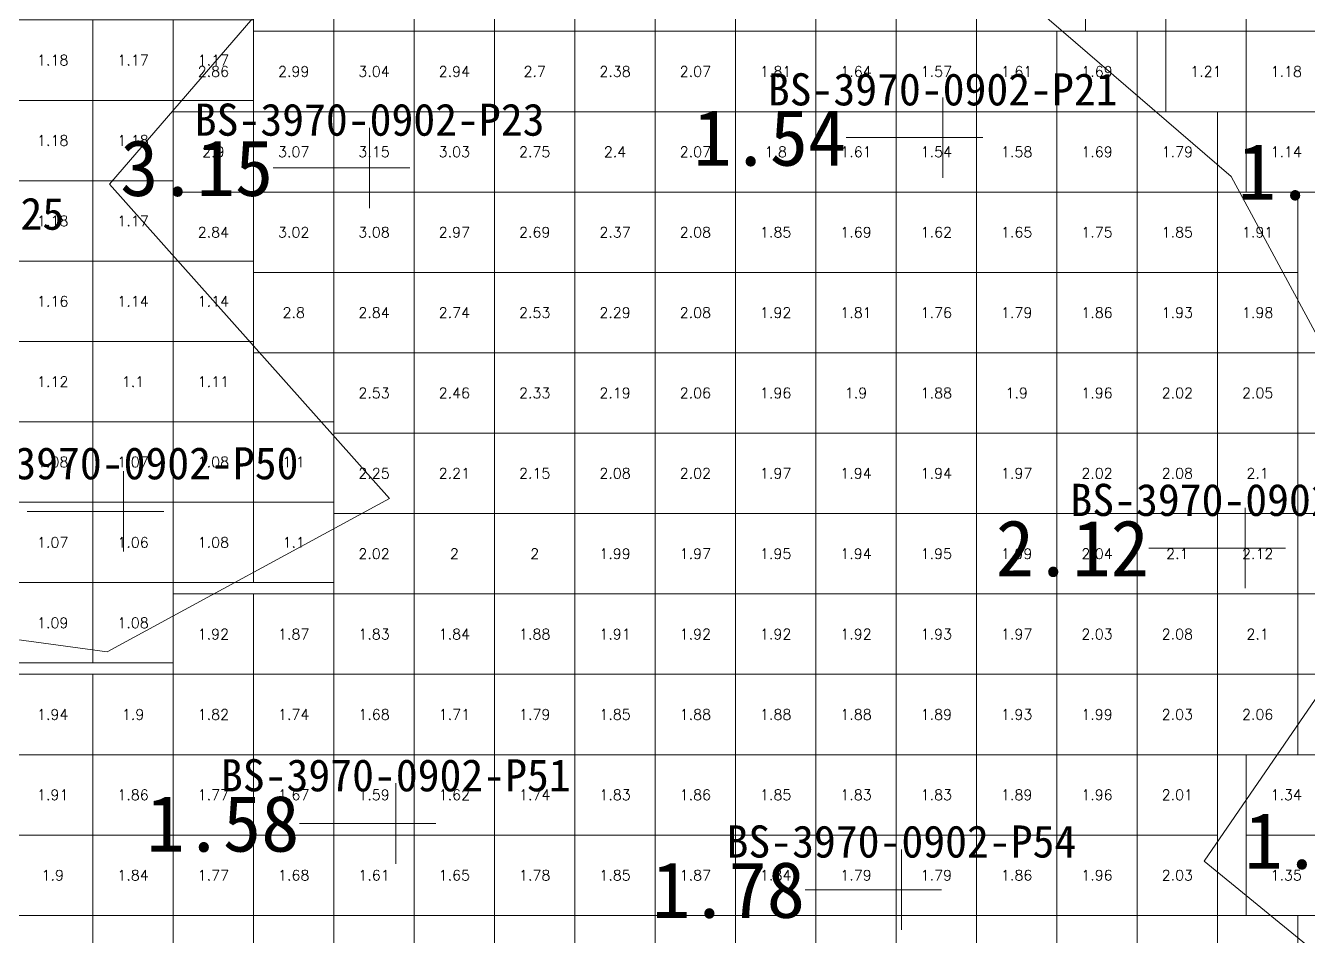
# Model space of a CAD drawing. Header units: inches. Extents: x 469880 to 469993, y 4349688 to 4349759.
# Drawn here: x 469921.7 to 469937.67, y 4349699.11 to 4349710.44 of the extents above; entities that cross this region are included whole.
import ezdxf
from ezdxf.enums import TextEntityAlignment as Align

# ---------------------------------------------------------------- set-up
doc = ezdxf.new("R2010")
doc.units = ezdxf.units.IN
doc.header["$MEASUREMENT"] = 0
for name, color, linetype, lineweight in [('孔口文字', 7, 'Continuous', 0), ('点', 7, 'Continuous', 0), ('爆区方格网', 7, 'Continuous', 0), ('线条', 7, 'Continuous', 0), ('钻孔', 7, 'Continuous', 0)]:
    doc.layers.add(name, color=color, linetype=linetype, lineweight=lineweight)
doc.styles.add('3dmine_textStyle_1', font='txt.shx', dxfattribs={"height": 1, "bigfont": 'gbcbig.shx'})
doc.styles.add('3dmine_textStyle_3', font='simsunb.ttf', dxfattribs={"height": 1})

msp = doc.modelspace()

# ---------------------------------------------------------------- hatches: boundary and pattern name
at = {"layer": '钻孔', "linetype": 'Continuous', "lineweight": 0, "true_color": 0xff0000, "extrusion": (0, 1, 0)}
for points in [[(-469934.118, 3960.107), (-469933.118, 3960.107), (-469933.118, 3971.107), (-469934.118, 3971.107)], [(-469937.885, 3960.305), (-469936.885, 3960.305), (-469936.885, 3971.305), (-469937.885, 3971.305)], [(-469927.31, 3960.433), (-469926.31, 3960.433), (-469926.31, 3971.433), (-469927.31, 3971.433)], [(-469933.604, 3960.091), (-469932.604, 3960.091), (-469932.604, 3971.091), (-469933.604, 3971.091)]]:
    msp.add_hatch(color=1, dxfattribs=at).paths.add_polyline_path(points, flags=0)
at = {"layer": '钻孔', "linetype": 'Continuous', "lineweight": 0, "true_color": 0xff80ff, "extrusion": (0, 1, 0)}
msp.add_hatch(color=211, dxfattribs=at).paths.add_polyline_path([(-469926.984, 3960.42), (-469925.984, 3960.42), (-469925.984, 3971.42), (-469926.984, 3971.42)], flags=0)
at = {"layer": '钻孔', "linetype": 'Continuous', "lineweight": 0, "true_color": 0x0000ff, "extrusion": (0, 1, 0)}
msp.add_hatch(color=5, dxfattribs=at).paths.add_polyline_path([(-469923.921, 3959.535), (-469922.921, 3959.535), (-469922.921, 3971.535), (-469923.921, 3971.535)], flags=0)

# ---------------------------------------------------------------- linework, layer by layer
at = {"color": 5, "linetype": 'Continuous', "lineweight": 0, "true_color": 0x0000ff}
for points in [[(469949.512, 4349715.803), (469943.724, 4349715.656), (469933.139, 4349715.987), (469931.346, 4349715.989), (469931.343, 4349713.184), (469936.711, 4349708.564), (469939.138, 4349704.071), (469936.371, 4349700.048), (469940.196, 4349696.923), (469943.125, 4349698.914), (469948.312, 4349700.172)], [(469921.027, 4349715.653), (469925.145, 4349715.868), (469926.549, 4349712.881), (469922.745, 4349708.471), (469926.231, 4349704.561), (469922.715, 4349702.65), (469918.259, 4349703.257)]]:
    msp.add_lwpolyline(points, dxfattribs=at)
at = {"color": 1, "linetype": 'Continuous', "lineweight": 0, "true_color": 0xff0000, "elevation": 3971.363}
msp.add_lwpolyline([(469929.274, 4349710.837), (469931.343, 4349713.184), (469936.711, 4349708.564), (469939.138, 4349704.071), (469936.371, 4349700.048), (469940.196, 4349696.923), (469928.487, 4349694.512), (469925.487, 4349697.512), (469922.063, 4349698.744), (469918.261, 4349698.003), (469914.894, 4349700.922), (469918.259, 4349703.257), (469922.715, 4349702.65), (469926.231, 4349704.561), (469922.745, 4349708.471), (469926.549, 4349712.881), (469929.274, 4349710.837)], dxfattribs=at)
at = {"layer": '点', "color": 138, "linetype": 'Continuous', "lineweight": 0, "true_color": 0x004c4c}
for points, elevation in [([(469933.118, 4349708.55), (469933.118, 4349709.55)], 3971.107), ([(469925.984, 4349708.173), (469925.984, 4349709.173)], 3971.42), ([(469933.618, 4349709.05), (469932.618, 4349709.05)], 3971.107), ([(469926.484, 4349708.673), (469925.484, 4349708.673)], 3971.42), ([(469922.921, 4349703.898), (469922.921, 4349704.898)], 3971.535), ([(469923.421, 4349704.398), (469922.421, 4349704.398)], 3971.535), ([(469936.885, 4349703.442), (469936.885, 4349704.442)], 3971.305), ([(469937.385, 4349703.942), (469936.385, 4349703.942)], 3971.305), ([(469926.31, 4349700.016), (469926.31, 4349701.016)], 3971.433), ([(469926.81, 4349700.516), (469925.81, 4349700.516)], 3971.433), ([(469932.604, 4349699.192), (469932.604, 4349700.192)], 3971.091), ([(469933.104, 4349699.692), (469932.104, 4349699.692)], 3971.091)]:
    msp.add_lwpolyline(points, dxfattribs=dict(at, elevation=elevation))
at = {"layer": '爆区方格网', "color": 1, "linetype": 'Continuous', "lineweight": 0, "true_color": 0xff0000, "elevation": 3971.341}
for points in [[(469925.539, 4349710.372), (469924.539, 4349710.372), (469924.539, 4349710.513), (469924.539, 4349711.372), (469925.539, 4349711.372), (469925.539, 4349710.372)], [(469926.539, 4349710.372), (469925.539, 4349710.372), (469925.539, 4349711.372), (469926.539, 4349711.372), (469926.539, 4349710.372)], [(469927.539, 4349710.372), (469926.539, 4349710.372), (469926.539, 4349711.372), (469927.539, 4349711.372), (469927.539, 4349710.372)], [(469928.539, 4349710.372), (469927.539, 4349710.372), (469927.539, 4349711.372), (469928.539, 4349711.372), (469928.539, 4349710.372)], [(469929.539, 4349710.372), (469928.539, 4349710.372), (469928.539, 4349711.372), (469929.539, 4349711.372), (469929.539, 4349710.372)], [(469930.539, 4349710.372), (469929.539, 4349710.372), (469929.539, 4349711.372), (469930.539, 4349711.372), (469930.539, 4349710.372)], [(469931.539, 4349710.372), (469930.539, 4349710.372), (469930.539, 4349711.372), (469931.539, 4349711.372), (469931.539, 4349710.372)], [(469932.539, 4349710.372), (469931.539, 4349710.372), (469931.539, 4349711.372), (469932.539, 4349711.372), (469932.539, 4349710.372)], [(469933.539, 4349710.372), (469932.539, 4349710.372), (469932.539, 4349711.372), (469933.539, 4349711.372), (469933.539, 4349710.372)], [(469925.539, 4349709.372), (469924.539, 4349709.372), (469924.539, 4349709.513), (469924.539, 4349710.372), (469925.539, 4349710.372), (469925.539, 4349709.372)], [(469927.539, 4349709.372), (469926.539, 4349709.372), (469926.539, 4349710.372), (469927.539, 4349710.372), (469927.539, 4349709.372)], [(469928.539, 4349709.372), (469927.539, 4349709.372), (469927.539, 4349710.372), (469928.539, 4349710.372), (469928.539, 4349709.372)], [(469929.539, 4349709.372), (469928.539, 4349709.372), (469928.539, 4349710.372), (469929.539, 4349710.372), (469929.539, 4349709.372)], [(469930.539, 4349709.372), (469929.539, 4349709.372), (469929.539, 4349710.372), (469930.539, 4349710.372), (469930.539, 4349709.372)], [(469931.539, 4349709.372), (469930.539, 4349709.372), (469930.539, 4349710.372), (469931.539, 4349710.372), (469931.539, 4349709.372)], [(469932.539, 4349709.372), (469931.539, 4349709.372), (469931.539, 4349710.372), (469932.539, 4349710.372), (469932.539, 4349709.372)], [(469933.539, 4349709.372), (469932.539, 4349709.372), (469932.539, 4349710.372), (469933.539, 4349710.372), (469933.539, 4349709.372)], [(469934.539, 4349709.372), (469933.539, 4349709.372), (469933.539, 4349710.372), (469934.539, 4349710.372), (469934.539, 4349709.372)], [(469935.539, 4349709.372), (469934.539, 4349709.372), (469934.539, 4349710.372), (469935.539, 4349710.372), (469935.539, 4349709.372)], [(469924.539, 4349709.372), (469923.539, 4349709.372), (469923.539, 4349709.513), (469924.539, 4349709.513), (469924.539, 4349709.372)], [(469924.539, 4349708.372), (469923.539, 4349708.372), (469923.539, 4349708.513), (469923.539, 4349709.372), (469924.539, 4349709.372), (469924.539, 4349708.372)], [(469928.539, 4349708.372), (469927.539, 4349708.372), (469927.539, 4349709.372), (469928.539, 4349709.372), (469928.539, 4349708.372)], [(469929.539, 4349708.372), (469928.539, 4349708.372), (469928.539, 4349709.372), (469929.539, 4349709.372), (469929.539, 4349708.372)], [(469930.539, 4349708.372), (469929.539, 4349708.372), (469929.539, 4349709.372), (469930.539, 4349709.372), (469930.539, 4349708.372)], [(469931.539, 4349708.372), (469930.539, 4349708.372), (469930.539, 4349709.372), (469931.539, 4349709.372), (469931.539, 4349708.372)], [(469932.539, 4349708.372), (469931.539, 4349708.372), (469931.539, 4349709.372), (469932.539, 4349709.372), (469932.539, 4349708.372)], [(469933.539, 4349708.372), (469932.539, 4349708.372), (469932.539, 4349709.372), (469933.539, 4349709.372), (469933.539, 4349708.372)], [(469934.539, 4349708.372), (469933.539, 4349708.372), (469933.539, 4349709.372), (469934.539, 4349709.372), (469934.539, 4349708.372)], [(469935.539, 4349708.372), (469934.539, 4349708.372), (469934.539, 4349709.372), (469935.539, 4349709.372), (469935.539, 4349708.372)], [(469936.539, 4349708.372), (469935.539, 4349708.372), (469935.539, 4349709.372), (469936.539, 4349709.372), (469936.539, 4349708.372)], [(469924.539, 4349707.513), (469923.539, 4349707.513), (469923.539, 4349708.372), (469924.539, 4349708.372), (469924.539, 4349707.513)], [(469927.539, 4349707.372), (469926.539, 4349707.372), (469926.539, 4349708.372), (469927.539, 4349708.372), (469927.539, 4349707.372)], [(469928.539, 4349707.372), (469927.539, 4349707.372), (469927.539, 4349708.372), (469928.539, 4349708.372), (469928.539, 4349707.372)], [(469929.539, 4349707.372), (469928.539, 4349707.372), (469928.539, 4349708.372), (469929.539, 4349708.372), (469929.539, 4349707.372)], [(469930.539, 4349707.372), (469929.539, 4349707.372), (469929.539, 4349708.372), (469930.539, 4349708.372), (469930.539, 4349707.372)], [(469931.539, 4349707.372), (469930.539, 4349707.372), (469930.539, 4349708.372), (469931.539, 4349708.372), (469931.539, 4349707.372)], [(469932.539, 4349707.372), (469931.539, 4349707.372), (469931.539, 4349708.372), (469932.539, 4349708.372), (469932.539, 4349707.372)], [(469933.539, 4349707.372), (469932.539, 4349707.372), (469932.539, 4349708.372), (469933.539, 4349708.372), (469933.539, 4349707.372)], [(469934.539, 4349707.372), (469933.539, 4349707.372), (469933.539, 4349708.372), (469934.539, 4349708.372), (469934.539, 4349707.372)], [(469935.539, 4349707.372), (469934.539, 4349707.372), (469934.539, 4349708.372), (469935.539, 4349708.372), (469935.539, 4349707.372)], [(469936.539, 4349707.372), (469935.539, 4349707.372), (469935.539, 4349708.372), (469936.539, 4349708.372), (469936.539, 4349707.372)], [(469937.539, 4349707.372), (469936.539, 4349707.372), (469936.539, 4349708.372), (469937.539, 4349708.372), (469937.539, 4349707.372)], [(469925.539, 4349706.372), (469924.539, 4349706.372), (469924.539, 4349706.513), (469924.539, 4349707.372), (469925.539, 4349707.372), (469925.539, 4349706.372)], [(469926.539, 4349706.372), (469925.539, 4349706.372), (469925.539, 4349707.372), (469926.539, 4349707.372), (469926.539, 4349706.372)], [(469927.539, 4349706.372), (469926.539, 4349706.372), (469926.539, 4349707.372), (469927.539, 4349707.372), (469927.539, 4349706.372)], [(469928.539, 4349706.372), (469927.539, 4349706.372), (469927.539, 4349707.372), (469928.539, 4349707.372), (469928.539, 4349706.372)], [(469929.539, 4349706.372), (469928.539, 4349706.372), (469928.539, 4349707.372), (469929.539, 4349707.372), (469929.539, 4349706.372)], [(469930.539, 4349706.372), (469929.539, 4349706.372), (469929.539, 4349707.372), (469930.539, 4349707.372), (469930.539, 4349706.372)], [(469931.539, 4349706.372), (469930.539, 4349706.372), (469930.539, 4349707.372), (469931.539, 4349707.372), (469931.539, 4349706.372)], [(469932.539, 4349706.372), (469931.539, 4349706.372), (469931.539, 4349707.372), (469932.539, 4349707.372), (469932.539, 4349706.372)], [(469933.539, 4349706.372), (469932.539, 4349706.372), (469932.539, 4349707.372), (469933.539, 4349707.372), (469933.539, 4349706.372)], [(469934.539, 4349706.372), (469933.539, 4349706.372), (469933.539, 4349707.372), (469934.539, 4349707.372), (469934.539, 4349706.372)], [(469935.539, 4349706.372), (469934.539, 4349706.372), (469934.539, 4349707.372), (469935.539, 4349707.372), (469935.539, 4349706.372)], [(469936.539, 4349706.372), (469935.539, 4349706.372), (469935.539, 4349707.372), (469936.539, 4349707.372), (469936.539, 4349706.372)], [(469937.539, 4349706.372), (469936.539, 4349706.372), (469936.539, 4349707.372), (469937.539, 4349707.372), (469937.539, 4349706.372)], [(469926.539, 4349705.372), (469925.539, 4349705.372), (469925.539, 4349706.372), (469926.539, 4349706.372), (469926.539, 4349705.372)], [(469927.539, 4349705.372), (469926.539, 4349705.372), (469926.539, 4349706.372), (469927.539, 4349706.372), (469927.539, 4349705.372)], [(469928.539, 4349705.372), (469927.539, 4349705.372), (469927.539, 4349706.372), (469928.539, 4349706.372), (469928.539, 4349705.372)], [(469929.539, 4349705.372), (469928.539, 4349705.372), (469928.539, 4349706.372), (469929.539, 4349706.372), (469929.539, 4349705.372)], [(469930.539, 4349705.372), (469929.539, 4349705.372), (469929.539, 4349706.372), (469930.539, 4349706.372), (469930.539, 4349705.372)], [(469931.539, 4349705.372), (469930.539, 4349705.372), (469930.539, 4349706.372), (469931.539, 4349706.372), (469931.539, 4349705.372)], [(469932.539, 4349705.372), (469931.539, 4349705.372), (469931.539, 4349706.372), (469932.539, 4349706.372), (469932.539, 4349705.372)], [(469933.539, 4349705.372), (469932.539, 4349705.372), (469932.539, 4349706.372), (469933.539, 4349706.372), (469933.539, 4349705.372)], [(469934.539, 4349705.372), (469933.539, 4349705.372), (469933.539, 4349706.372), (469934.539, 4349706.372), (469934.539, 4349705.372)], [(469935.539, 4349705.372), (469934.539, 4349705.372), (469934.539, 4349706.372), (469935.539, 4349706.372), (469935.539, 4349705.372)], [(469936.539, 4349705.372), (469935.539, 4349705.372), (469935.539, 4349706.372), (469936.539, 4349706.372), (469936.539, 4349705.372)], [(469937.539, 4349705.372), (469936.539, 4349705.372), (469936.539, 4349706.372), (469937.539, 4349706.372), (469937.539, 4349705.372)], [(469938.539, 4349705.372), (469937.539, 4349705.372), (469937.539, 4349706.372), (469938.539, 4349706.372), (469938.539, 4349705.372)], [(469926.539, 4349704.372), (469925.539, 4349704.372), (469925.539, 4349704.513), (469925.539, 4349705.372), (469926.539, 4349705.372), (469926.539, 4349704.372)], [(469927.539, 4349704.372), (469926.539, 4349704.372), (469926.539, 4349705.372), (469927.539, 4349705.372), (469927.539, 4349704.372)], [(469928.539, 4349704.372), (469927.539, 4349704.372), (469927.539, 4349705.372), (469928.539, 4349705.372), (469928.539, 4349704.372)], [(469929.539, 4349704.372), (469928.539, 4349704.372), (469928.539, 4349705.372), (469929.539, 4349705.372), (469929.539, 4349704.372)], [(469930.539, 4349704.372), (469929.539, 4349704.372), (469929.539, 4349705.372), (469930.539, 4349705.372), (469930.539, 4349704.372)], [(469931.539, 4349704.372), (469930.539, 4349704.372), (469930.539, 4349705.372), (469931.539, 4349705.372), (469931.539, 4349704.372)], [(469932.539, 4349704.372), (469931.539, 4349704.372), (469931.539, 4349705.372), (469932.539, 4349705.372), (469932.539, 4349704.372)], [(469933.539, 4349704.372), (469932.539, 4349704.372), (469932.539, 4349705.372), (469933.539, 4349705.372), (469933.539, 4349704.372)], [(469934.539, 4349704.372), (469933.539, 4349704.372), (469933.539, 4349705.372), (469934.539, 4349705.372), (469934.539, 4349704.372)], [(469935.539, 4349704.372), (469934.539, 4349704.372), (469934.539, 4349705.372), (469935.539, 4349705.372), (469935.539, 4349704.372)], [(469936.539, 4349704.372), (469935.539, 4349704.372), (469935.539, 4349705.372), (469936.539, 4349705.372), (469936.539, 4349704.372)], [(469937.539, 4349704.372), (469936.539, 4349704.372), (469936.539, 4349705.372), (469937.539, 4349705.372), (469937.539, 4349704.372)], [(469938.539, 4349704.372), (469937.539, 4349704.372), (469937.539, 4349705.372), (469938.539, 4349705.372), (469938.539, 4349704.372)], [(469926.539, 4349703.372), (469925.539, 4349703.372), (469925.539, 4349703.513), (469925.539, 4349704.372), (469926.539, 4349704.372), (469926.539, 4349703.372)], [(469927.539, 4349703.372), (469926.539, 4349703.372), (469926.539, 4349704.372), (469927.539, 4349704.372), (469927.539, 4349703.372)], [(469928.539, 4349703.372), (469927.539, 4349703.372), (469927.539, 4349704.372), (469928.539, 4349704.372), (469928.539, 4349703.372)], [(469929.539, 4349703.372), (469928.539, 4349703.372), (469928.539, 4349704.372), (469929.539, 4349704.372), (469929.539, 4349703.372)], [(469930.539, 4349703.372), (469929.539, 4349703.372), (469929.539, 4349704.372), (469930.539, 4349704.372), (469930.539, 4349703.372)], [(469931.539, 4349703.372), (469930.539, 4349703.372), (469930.539, 4349704.372), (469931.539, 4349704.372), (469931.539, 4349703.372)], [(469932.539, 4349703.372), (469931.539, 4349703.372), (469931.539, 4349704.372), (469932.539, 4349704.372), (469932.539, 4349703.372)], [(469933.539, 4349703.372), (469932.539, 4349703.372), (469932.539, 4349704.372), (469933.539, 4349704.372), (469933.539, 4349703.372)], [(469934.539, 4349703.372), (469933.539, 4349703.372), (469933.539, 4349704.372), (469934.539, 4349704.372), (469934.539, 4349703.372)], [(469935.539, 4349703.372), (469934.539, 4349703.372), (469934.539, 4349704.372), (469935.539, 4349704.372), (469935.539, 4349703.372)], [(469936.539, 4349703.372), (469935.539, 4349703.372), (469935.539, 4349704.372), (469936.539, 4349704.372), (469936.539, 4349703.372)], [(469937.539, 4349703.372), (469936.539, 4349703.372), (469936.539, 4349704.372), (469937.539, 4349704.372), (469937.539, 4349703.372)], [(469938.539, 4349703.372), (469937.539, 4349703.372), (469937.539, 4349704.372), (469938.539, 4349704.372), (469938.539, 4349703.372)], [(469924.539, 4349702.372), (469923.539, 4349702.372), (469923.539, 4349702.513), (469923.539, 4349703.372), (469924.539, 4349703.372), (469924.539, 4349702.372)], [(469925.539, 4349702.372), (469924.539, 4349702.372), (469924.539, 4349703.372), (469925.539, 4349703.372), (469925.539, 4349702.372)], [(469926.539, 4349702.372), (469925.539, 4349702.372), (469925.539, 4349703.372), (469926.539, 4349703.372), (469926.539, 4349702.372)], [(469927.539, 4349702.372), (469926.539, 4349702.372), (469926.539, 4349703.372), (469927.539, 4349703.372), (469927.539, 4349702.372)], [(469928.539, 4349702.372), (469927.539, 4349702.372), (469927.539, 4349703.372), (469928.539, 4349703.372), (469928.539, 4349702.372)], [(469929.539, 4349702.372), (469928.539, 4349702.372), (469928.539, 4349703.372), (469929.539, 4349703.372), (469929.539, 4349702.372)], [(469930.539, 4349702.372), (469929.539, 4349702.372), (469929.539, 4349703.372), (469930.539, 4349703.372), (469930.539, 4349702.372)], [(469931.539, 4349702.372), (469930.539, 4349702.372), (469930.539, 4349703.372), (469931.539, 4349703.372), (469931.539, 4349702.372)], [(469932.539, 4349702.372), (469931.539, 4349702.372), (469931.539, 4349703.372), (469932.539, 4349703.372), (469932.539, 4349702.372)], [(469933.539, 4349702.372), (469932.539, 4349702.372), (469932.539, 4349703.372), (469933.539, 4349703.372), (469933.539, 4349702.372)], [(469934.539, 4349702.372), (469933.539, 4349702.372), (469933.539, 4349703.372), (469934.539, 4349703.372), (469934.539, 4349702.372)], [(469935.539, 4349702.372), (469934.539, 4349702.372), (469934.539, 4349703.372), (469935.539, 4349703.372), (469935.539, 4349702.372)], [(469936.539, 4349702.372), (469935.539, 4349702.372), (469935.539, 4349703.372), (469936.539, 4349703.372), (469936.539, 4349702.372)], [(469937.539, 4349702.372), (469936.539, 4349702.372), (469936.539, 4349703.372), (469937.539, 4349703.372), (469937.539, 4349702.372)], [(469938.539, 4349702.372), (469937.539, 4349702.372), (469937.539, 4349703.372), (469938.539, 4349703.372), (469938.539, 4349702.372)], [(469922.539, 4349701.372), (469921.539, 4349701.372), (469921.539, 4349702.372), (469922.539, 4349702.372), (469922.539, 4349701.372)], [(469923.539, 4349701.372), (469922.539, 4349701.372), (469922.539, 4349702.372), (469923.539, 4349702.372), (469923.539, 4349701.372)], [(469924.539, 4349701.372), (469923.539, 4349701.372), (469923.539, 4349702.372), (469924.539, 4349702.372), (469924.539, 4349701.372)], [(469925.539, 4349701.372), (469924.539, 4349701.372), (469924.539, 4349702.372), (469925.539, 4349702.372), (469925.539, 4349701.372)], [(469926.539, 4349701.372), (469925.539, 4349701.372), (469925.539, 4349702.372), (469926.539, 4349702.372), (469926.539, 4349701.372)], [(469927.539, 4349701.372), (469926.539, 4349701.372), (469926.539, 4349702.372), (469927.539, 4349702.372), (469927.539, 4349701.372)], [(469928.539, 4349701.372), (469927.539, 4349701.372), (469927.539, 4349702.372), (469928.539, 4349702.372), (469928.539, 4349701.372)], [(469929.539, 4349701.372), (469928.539, 4349701.372), (469928.539, 4349702.372), (469929.539, 4349702.372), (469929.539, 4349701.372)], [(469930.539, 4349701.372), (469929.539, 4349701.372), (469929.539, 4349702.372), (469930.539, 4349702.372), (469930.539, 4349701.372)], [(469931.539, 4349701.372), (469930.539, 4349701.372), (469930.539, 4349702.372), (469931.539, 4349702.372), (469931.539, 4349701.372)], [(469932.539, 4349701.372), (469931.539, 4349701.372), (469931.539, 4349702.372), (469932.539, 4349702.372), (469932.539, 4349701.372)], [(469933.539, 4349701.372), (469932.539, 4349701.372), (469932.539, 4349702.372), (469933.539, 4349702.372), (469933.539, 4349701.372)], [(469934.539, 4349701.372), (469933.539, 4349701.372), (469933.539, 4349702.372), (469934.539, 4349702.372), (469934.539, 4349701.372)], [(469935.539, 4349701.372), (469934.539, 4349701.372), (469934.539, 4349702.372), (469935.539, 4349702.372), (469935.539, 4349701.372)], [(469936.539, 4349701.372), (469935.539, 4349701.372), (469935.539, 4349702.372), (469936.539, 4349702.372), (469936.539, 4349701.372)], [(469937.539, 4349701.372), (469936.539, 4349701.372), (469936.539, 4349702.372), (469937.539, 4349702.372), (469937.539, 4349701.372)], [(469922.539, 4349700.372), (469921.539, 4349700.372), (469921.539, 4349701.372), (469922.539, 4349701.372), (469922.539, 4349700.372)], [(469923.539, 4349700.372), (469922.539, 4349700.372), (469922.539, 4349701.372), (469923.539, 4349701.372), (469923.539, 4349700.372)], [(469924.539, 4349700.372), (469923.539, 4349700.372), (469923.539, 4349701.372), (469924.539, 4349701.372), (469924.539, 4349700.372)], [(469925.539, 4349700.372), (469924.539, 4349700.372), (469924.539, 4349701.372), (469925.539, 4349701.372), (469925.539, 4349700.372)], [(469926.539, 4349700.372), (469925.539, 4349700.372), (469925.539, 4349701.372), (469926.539, 4349701.372), (469926.539, 4349700.372)], [(469927.539, 4349700.372), (469926.539, 4349700.372), (469926.539, 4349701.372), (469927.539, 4349701.372), (469927.539, 4349700.372)], [(469928.539, 4349700.372), (469927.539, 4349700.372), (469927.539, 4349701.372), (469928.539, 4349701.372), (469928.539, 4349700.372)], [(469929.539, 4349700.372), (469928.539, 4349700.372), (469928.539, 4349701.372), (469929.539, 4349701.372), (469929.539, 4349700.372)], [(469930.539, 4349700.372), (469929.539, 4349700.372), (469929.539, 4349701.372), (469930.539, 4349701.372), (469930.539, 4349700.372)], [(469931.539, 4349700.372), (469930.539, 4349700.372), (469930.539, 4349701.372), (469931.539, 4349701.372), (469931.539, 4349700.372)], [(469932.539, 4349700.372), (469931.539, 4349700.372), (469931.539, 4349701.372), (469932.539, 4349701.372), (469932.539, 4349700.372)], [(469933.539, 4349700.372), (469932.539, 4349700.372), (469932.539, 4349701.372), (469933.539, 4349701.372), (469933.539, 4349700.372)], [(469934.539, 4349700.372), (469933.539, 4349700.372), (469933.539, 4349701.372), (469934.539, 4349701.372), (469934.539, 4349700.372)], [(469935.539, 4349700.372), (469934.539, 4349700.372), (469934.539, 4349701.372), (469935.539, 4349701.372), (469935.539, 4349700.372)], [(469936.539, 4349700.372), (469935.539, 4349700.372), (469935.539, 4349701.372), (469936.539, 4349701.372), (469936.539, 4349700.372)], [(469922.539, 4349699.372), (469921.539, 4349699.372), (469921.539, 4349700.372), (469922.539, 4349700.372), (469922.539, 4349699.372)], [(469923.539, 4349699.372), (469922.539, 4349699.372), (469922.539, 4349700.372), (469923.539, 4349700.372), (469923.539, 4349699.372)], [(469924.539, 4349699.372), (469923.539, 4349699.372), (469923.539, 4349700.372), (469924.539, 4349700.372), (469924.539, 4349699.372)], [(469925.539, 4349699.372), (469924.539, 4349699.372), (469924.539, 4349700.372), (469925.539, 4349700.372), (469925.539, 4349699.372)], [(469926.539, 4349699.372), (469925.539, 4349699.372), (469925.539, 4349700.372), (469926.539, 4349700.372), (469926.539, 4349699.372)], [(469927.539, 4349699.372), (469926.539, 4349699.372), (469926.539, 4349700.372), (469927.539, 4349700.372), (469927.539, 4349699.372)], [(469928.539, 4349699.372), (469927.539, 4349699.372), (469927.539, 4349700.372), (469928.539, 4349700.372), (469928.539, 4349699.372)], [(469929.539, 4349699.372), (469928.539, 4349699.372), (469928.539, 4349700.372), (469929.539, 4349700.372), (469929.539, 4349699.372)], [(469930.539, 4349699.372), (469929.539, 4349699.372), (469929.539, 4349700.372), (469930.539, 4349700.372), (469930.539, 4349699.372)], [(469931.539, 4349699.372), (469930.539, 4349699.372), (469930.539, 4349700.372), (469931.539, 4349700.372), (469931.539, 4349699.372)], [(469932.539, 4349699.372), (469931.539, 4349699.372), (469931.539, 4349700.372), (469932.539, 4349700.372), (469932.539, 4349699.372)], [(469933.539, 4349699.372), (469932.539, 4349699.372), (469932.539, 4349700.372), (469933.539, 4349700.372), (469933.539, 4349699.372)], [(469934.539, 4349699.372), (469933.539, 4349699.372), (469933.539, 4349700.372), (469934.539, 4349700.372), (469934.539, 4349699.372)], [(469935.539, 4349699.372), (469934.539, 4349699.372), (469934.539, 4349700.372), (469935.539, 4349700.372), (469935.539, 4349699.372)], [(469936.539, 4349699.372), (469935.539, 4349699.372), (469935.539, 4349700.372), (469936.539, 4349700.372), (469936.539, 4349699.372)], [(469922.539, 4349698.573), (469922.063, 4349698.744), (469921.539, 4349698.642), (469921.539, 4349699.372), (469922.539, 4349699.372), (469922.539, 4349698.573)], [(469923.539, 4349698.372), (469923.097, 4349698.372), (469922.539, 4349698.573), (469922.539, 4349699.372), (469923.539, 4349699.372), (469923.539, 4349698.372)], [(469924.539, 4349698.372), (469923.539, 4349698.372), (469923.539, 4349699.372), (469924.539, 4349699.372), (469924.539, 4349698.372)], [(469925.539, 4349698.372), (469924.539, 4349698.372), (469924.539, 4349699.372), (469925.539, 4349699.372), (469925.539, 4349698.372)], [(469926.539, 4349698.372), (469925.539, 4349698.372), (469925.539, 4349699.372), (469926.539, 4349699.372), (469926.539, 4349698.372)], [(469927.539, 4349698.372), (469926.539, 4349698.372), (469926.539, 4349699.372), (469927.539, 4349699.372), (469927.539, 4349698.372)], [(469928.539, 4349698.372), (469927.539, 4349698.372), (469927.539, 4349699.372), (469928.539, 4349699.372), (469928.539, 4349698.372)], [(469929.539, 4349698.372), (469928.539, 4349698.372), (469928.539, 4349699.372), (469929.539, 4349699.372), (469929.539, 4349698.372)], [(469930.539, 4349698.372), (469929.539, 4349698.372), (469929.539, 4349699.372), (469930.539, 4349699.372), (469930.539, 4349698.372)], [(469931.539, 4349698.372), (469930.539, 4349698.372), (469930.539, 4349699.372), (469931.539, 4349699.372), (469931.539, 4349698.372)], [(469932.539, 4349698.372), (469931.539, 4349698.372), (469931.539, 4349699.372), (469932.539, 4349699.372), (469932.539, 4349698.372)], [(469933.539, 4349698.372), (469932.539, 4349698.372), (469932.539, 4349699.372), (469933.539, 4349699.372), (469933.539, 4349698.372)], [(469934.539, 4349698.372), (469933.539, 4349698.372), (469933.539, 4349699.372), (469934.539, 4349699.372), (469934.539, 4349698.372)], [(469935.539, 4349698.372), (469934.539, 4349698.372), (469934.539, 4349699.372), (469935.539, 4349699.372), (469935.539, 4349698.372)], [(469936.539, 4349698.372), (469935.539, 4349698.372), (469935.539, 4349699.372), (469936.539, 4349699.372), (469936.539, 4349698.372)], [(469937.539, 4349698.372), (469936.539, 4349698.372), (469936.539, 4349699.372), (469937.539, 4349699.372), (469937.539, 4349698.372)]]:
    msp.add_lwpolyline(points, dxfattribs=at)
at = {"layer": '爆区方格网', "color": 5, "linetype": 'Continuous', "lineweight": 0, "true_color": 0x0000ff}
for points, elevation in [([(469935.895, 4349710.372), (469934.895, 4349710.372), (469934.895, 4349711.372), (469935.895, 4349711.372), (469935.895, 4349710.372)], 3971.284), ([(469936.895, 4349710.372), (469935.895, 4349710.372), (469935.895, 4349711.372), (469936.895, 4349711.372), (469936.895, 4349710.372)], 3971.284), ([(469937.895, 4349710.372), (469936.895, 4349710.372), (469936.895, 4349711.372), (469937.895, 4349711.372), (469937.895, 4349710.372)], 3971.284), ([(469922.539, 4349709.513), (469921.539, 4349709.513), (469921.539, 4349710.513), (469922.539, 4349710.513), (469922.539, 4349709.513)], 3971.535), ([(469923.539, 4349709.513), (469922.539, 4349709.513), (469922.539, 4349710.513), (469923.539, 4349710.513), (469923.539, 4349709.513)], 3971.535), ([(469924.539, 4349709.513), (469923.539, 4349709.513), (469923.539, 4349710.513), (469924.539, 4349710.513), (469924.539, 4349709.513)], 3971.535), ([(469936.895, 4349709.372), (469935.895, 4349709.372), (469935.895, 4349710.372), (469936.895, 4349710.372), (469936.895, 4349709.372)], 3971.284), ([(469937.895, 4349709.372), (469936.895, 4349709.372), (469936.895, 4349710.372), (469937.895, 4349710.372), (469937.895, 4349709.372)], 3971.284), ([(469922.539, 4349708.513), (469921.539, 4349708.513), (469921.539, 4349709.513), (469922.539, 4349709.513), (469922.539, 4349708.513)], 3971.535), ([(469923.539, 4349708.513), (469922.539, 4349708.513), (469922.539, 4349709.513), (469923.539, 4349709.513), (469923.539, 4349708.513)], 3971.535), ([(469937.895, 4349708.372), (469936.895, 4349708.372), (469936.895, 4349709.372), (469937.895, 4349709.372), (469937.895, 4349708.372)], 3971.284), ([(469922.539, 4349707.513), (469921.539, 4349707.513), (469921.539, 4349708.513), (469922.539, 4349708.513), (469922.539, 4349707.513)], 3971.535), ([(469923.539, 4349707.513), (469922.539, 4349707.513), (469922.539, 4349708.513), (469923.539, 4349708.513), (469923.539, 4349707.513)], 3971.535), ([(469922.539, 4349706.513), (469921.539, 4349706.513), (469921.539, 4349707.513), (469922.539, 4349707.513), (469922.539, 4349706.513)], 3971.535), ([(469923.539, 4349706.513), (469922.539, 4349706.513), (469922.539, 4349707.513), (469923.539, 4349707.513), (469923.539, 4349706.513)], 3971.535), ([(469924.539, 4349706.513), (469923.539, 4349706.513), (469923.539, 4349707.513), (469924.539, 4349707.513), (469924.539, 4349706.513)], 3971.535), ([(469922.539, 4349705.513), (469921.539, 4349705.513), (469921.539, 4349706.513), (469922.539, 4349706.513), (469922.539, 4349705.513)], 3971.535), ([(469923.539, 4349705.513), (469922.539, 4349705.513), (469922.539, 4349706.513), (469923.539, 4349706.513), (469923.539, 4349705.513)], 3971.535), ([(469924.539, 4349705.513), (469923.539, 4349705.513), (469923.539, 4349706.513), (469924.539, 4349706.513), (469924.539, 4349705.513)], 3971.535), ([(469922.539, 4349704.513), (469921.539, 4349704.513), (469921.539, 4349705.513), (469922.539, 4349705.513), (469922.539, 4349704.513)], 3971.535), ([(469923.539, 4349704.513), (469922.539, 4349704.513), (469922.539, 4349705.513), (469923.539, 4349705.513), (469923.539, 4349704.513)], 3971.535), ([(469924.539, 4349704.513), (469923.539, 4349704.513), (469923.539, 4349705.513), (469924.539, 4349705.513), (469924.539, 4349704.513)], 3971.535), ([(469925.539, 4349704.513), (469924.539, 4349704.513), (469924.539, 4349705.513), (469925.539, 4349705.513), (469925.539, 4349704.513)], 3971.535), ([(469922.539, 4349703.513), (469921.539, 4349703.513), (469921.539, 4349704.513), (469922.539, 4349704.513), (469922.539, 4349703.513)], 3971.535), ([(469923.539, 4349703.513), (469922.539, 4349703.513), (469922.539, 4349704.513), (469923.539, 4349704.513), (469923.539, 4349703.513)], 3971.535), ([(469924.539, 4349703.513), (469923.539, 4349703.513), (469923.539, 4349704.513), (469924.539, 4349704.513), (469924.539, 4349703.513)], 3971.535), ([(469925.539, 4349703.513), (469924.539, 4349703.513), (469924.539, 4349704.513), (469925.539, 4349704.513), (469925.539, 4349703.513)], 3971.535), ([(469922.539, 4349702.513), (469921.539, 4349702.513), (469921.539, 4349703.513), (469922.539, 4349703.513), (469922.539, 4349702.513)], 3971.535), ([(469923.539, 4349702.513), (469922.539, 4349702.513), (469922.539, 4349703.513), (469923.539, 4349703.513), (469923.539, 4349702.513)], 3971.535), ([(469937.895, 4349700.372), (469936.895, 4349700.372), (469936.895, 4349701.372), (469937.895, 4349701.372), (469937.895, 4349700.372)], 3971.284), ([(469937.895, 4349699.372), (469936.895, 4349699.372), (469936.895, 4349700.372), (469937.895, 4349700.372), (469937.895, 4349699.372)], 3971.284)]:
    msp.add_lwpolyline(points, dxfattribs=dict(at, elevation=elevation))
at = {"layer": '爆区方格网', "color": 211, "linetype": 'Continuous', "lineweight": 0, "true_color": 0xff7fff, "elevation": 3971.341}
for points in [[(469926.539, 4349709.372), (469925.539, 4349709.372), (469925.539, 4349710.372), (469926.539, 4349710.372), (469926.539, 4349709.372)], [(469925.539, 4349708.372), (469924.539, 4349708.372), (469924.539, 4349709.372), (469925.539, 4349709.372), (469925.539, 4349708.372)], [(469926.539, 4349708.372), (469925.539, 4349708.372), (469925.539, 4349709.372), (469926.539, 4349709.372), (469926.539, 4349708.372)], [(469927.539, 4349708.372), (469926.539, 4349708.372), (469926.539, 4349709.372), (469927.539, 4349709.372), (469927.539, 4349708.372)], [(469925.539, 4349707.372), (469924.539, 4349707.372), (469924.539, 4349708.372), (469925.539, 4349708.372), (469925.539, 4349707.372)], [(469926.539, 4349707.372), (469925.539, 4349707.372), (469925.539, 4349708.372), (469926.539, 4349708.372), (469926.539, 4349707.372)]]:
    msp.add_lwpolyline(points, dxfattribs=at)
at = {"layer": '线条', "color": 138, "linetype": 'Continuous', "lineweight": 0, "true_color": 0x004c4c}
for points, elevation in [([(469933.118, 4349709.05), (469933.118, 4349709.05), (469933.118, 4349709.05)], 3971.107), ([(469925.984, 4349708.673), (469925.984, 4349708.673), (469925.984, 4349708.673)], 3971.42), ([(469922.921, 4349704.398), (469922.921, 4349704.398), (469922.921, 4349704.398)], 3971.535), ([(469936.885, 4349703.942), (469936.885, 4349703.942), (469936.885, 4349703.942)], 3971.305), ([(469926.31, 4349700.516), (469926.31, 4349700.516), (469926.31, 4349700.516)], 3971.433), ([(469932.604, 4349699.692), (469932.604, 4349699.692), (469932.604, 4349699.692)], 3971.091)]:
    msp.add_lwpolyline(points, dxfattribs=dict(at, elevation=elevation))
at = {"layer": '钻孔', "color": 1, "linetype": 'Continuous', "lineweight": 0, "true_color": 0xff0000}
for points, elevation in [([(469933.118, 4349709.05), (469931.918, 4349709.05)], 3971.107), ([(469933.118, 4349709.05), (469931.918, 4349709.05)], 3960.107), ([(469936.885, 4349703.942), (469935.685, 4349703.942)], 3971.305), ([(469936.885, 4349703.942), (469935.685, 4349703.942)], 3960.305), ([(469926.31, 4349700.516), (469925.11, 4349700.516)], 3971.433), ([(469926.31, 4349700.516), (469925.11, 4349700.516)], 3960.433), ([(469932.604, 4349699.692), (469931.404, 4349699.692)], 3971.091), ([(469932.604, 4349699.692), (469931.404, 4349699.692)], 3960.091)]:
    msp.add_lwpolyline(points, dxfattribs=dict(at, elevation=elevation))
at = {"layer": '钻孔', "color": 211, "linetype": 'Continuous', "lineweight": 0, "true_color": 0xff80ff}
for elevation in [3971.42, 3960.42]:
    msp.add_lwpolyline([(469925.984, 4349708.673), (469924.784, 4349708.673)], dxfattribs=dict(at, elevation=elevation))
at = {"layer": '钻孔', "color": 5, "linetype": 'Continuous', "lineweight": 0, "true_color": 0x0000ff}
for elevation in [3971.535, 3959.535]:
    msp.add_lwpolyline([(469922.921, 4349704.398), (469921.721, 4349704.398)], dxfattribs=dict(at, elevation=elevation))

# ---------------------------------------------------------------- texts
at = {"color": 5, "linetype": 'Continuous', "lineweight": 0, "true_color": 0x0000ff, "style": '3dmine_textStyle_1'}
for s, p in [('1.18', (469922.039, 4349710.013, 3971.535)), ('1.17', (469923.039, 4349710.013, 3971.535)), ('1.17', (469924.039, 4349710.013, 3971.535)), ('1.21', (469936.395, 4349709.872, 3971.284)), ('1.18', (469937.395, 4349709.872, 3971.284)), ('1.18', (469922.039, 4349709.013, 3971.535)), ('1.18', (469923.039, 4349709.013, 3971.535)), ('1.14', (469937.395, 4349708.872, 3971.284)), ('1.18', (469922.039, 4349708.013, 3971.535)), ('1.17', (469923.039, 4349708.013, 3971.535)), ('1.16', (469922.039, 4349707.013, 3971.535)), ('1.14', (469923.039, 4349707.013, 3971.535)), ('1.14', (469924.039, 4349707.013, 3971.535)), ('1.12', (469922.039, 4349706.013, 3971.535)), ('1.1', (469923.039, 4349706.013, 3971.535)), ('1.11', (469924.039, 4349706.013, 3971.535)), ('1.08', (469922.039, 4349705.013, 3971.535)), ('1.07', (469923.039, 4349705.013, 3971.535)), ('1.08', (469924.039, 4349705.013, 3971.535)), ('1.1', (469925.039, 4349705.013, 3971.535)), ('1.07', (469922.039, 4349704.013, 3971.535)), ('1.06', (469923.039, 4349704.013, 3971.535)), ('1.08', (469924.039, 4349704.013, 3971.535)), ('1.1', (469925.039, 4349704.013, 3971.535)), ('1.09', (469922.039, 4349703.013, 3971.535)), ('1.08', (469923.039, 4349703.013, 3971.535)), ('1.34', (469937.395, 4349700.872, 3971.284)), ('1.35', (469937.395, 4349699.872, 3971.284))]:
    msp.add_text(s, height=0.13, dxfattribs=at).set_placement(p, align=Align.MIDDLE_CENTER)
at = {"color": 1, "linetype": 'Continuous', "lineweight": 0, "true_color": 0xff0000, "style": '3dmine_textStyle_1'}
for s, p in [('2.86', (469924.039, 4349709.872, 3971.341)), ('2.99', (469925.039, 4349709.872, 3971.341)), ('2.94', (469927.039, 4349709.872, 3971.341)), ('2.7', (469928.039, 4349709.872, 3971.341)), ('2.38', (469929.039, 4349709.872, 3971.341)), ('2.07', (469930.039, 4349709.872, 3971.341)), ('1.81', (469931.039, 4349709.872, 3971.341)), ('1.64', (469932.039, 4349709.872, 3971.341)), ('1.57', (469933.039, 4349709.872, 3971.341)), ('1.61', (469934.039, 4349709.872, 3971.341)), ('1.69', (469935.039, 4349709.872, 3971.341)), ('2.9', (469924.039, 4349708.872, 3971.341)), ('2.75', (469928.039, 4349708.872, 3971.341)), ('2.4', (469929.039, 4349708.872, 3971.341)), ('2.07', (469930.039, 4349708.872, 3971.341)), ('1.8', (469931.039, 4349708.872, 3971.341)), ('1.61', (469932.039, 4349708.872, 3971.341)), ('1.54', (469933.039, 4349708.872, 3971.341)), ('1.58', (469934.039, 4349708.872, 3971.341)), ('1.69', (469935.039, 4349708.872, 3971.341)), ('1.79', (469936.039, 4349708.872, 3971.341)), ('2.84', (469924.039, 4349707.872, 3971.341)), ('2.97', (469927.039, 4349707.872, 3971.341)), ('2.69', (469928.039, 4349707.872, 3971.341)), ('2.37', (469929.039, 4349707.872, 3971.341)), ('2.08', (469930.039, 4349707.872, 3971.341)), ('1.85', (469931.039, 4349707.872, 3971.341)), ('1.69', (469932.039, 4349707.872, 3971.341)), ('1.62', (469933.039, 4349707.872, 3971.341)), ('1.65', (469934.039, 4349707.872, 3971.341)), ('1.75', (469935.039, 4349707.872, 3971.341)), ('1.85', (469936.039, 4349707.872, 3971.341)), ('1.91', (469937.039, 4349707.872, 3971.341)), ('2.8', (469925.039, 4349706.872, 3971.341)), ('2.84', (469926.039, 4349706.872, 3971.341)), ('2.74', (469927.039, 4349706.872, 3971.341)), ('2.53', (469928.039, 4349706.872, 3971.341)), ('2.29', (469929.039, 4349706.872, 3971.341)), ('2.08', (469930.039, 4349706.872, 3971.341)), ('1.92', (469931.039, 4349706.872, 3971.341)), ('1.81', (469932.039, 4349706.872, 3971.341)), ('1.76', (469933.039, 4349706.872, 3971.341)), ('1.79', (469934.039, 4349706.872, 3971.341)), ('1.86', (469935.039, 4349706.872, 3971.341)), ('1.93', (469936.039, 4349706.872, 3971.341)), ('1.98', (469937.039, 4349706.872, 3971.341)), ('2.53', (469926.039, 4349705.872, 3971.341)), ('2.46', (469927.039, 4349705.872, 3971.341)), ('2.33', (469928.039, 4349705.872, 3971.341)), ('2.19', (469929.039, 4349705.872, 3971.341)), ('2.06', (469930.039, 4349705.872, 3971.341)), ('1.96', (469931.039, 4349705.872, 3971.341)), ('1.9', (469932.039, 4349705.872, 3971.341)), ('1.88', (469933.039, 4349705.872, 3971.341)), ('1.9', (469934.039, 4349705.872, 3971.341)), ('1.96', (469935.039, 4349705.872, 3971.341)), ('2.02', (469936.039, 4349705.872, 3971.341)), ('2.05', (469937.039, 4349705.872, 3971.341)), ('2.25', (469926.039, 4349704.872, 3971.341)), ('2.21', (469927.039, 4349704.872, 3971.341)), ('2.15', (469928.039, 4349704.872, 3971.341)), ('2.08', (469929.039, 4349704.872, 3971.341)), ('2.02', (469930.039, 4349704.872, 3971.341)), ('1.97', (469931.039, 4349704.872, 3971.341)), ('1.94', (469932.039, 4349704.872, 3971.341)), ('1.94', (469933.039, 4349704.872, 3971.341)), ('1.97', (469934.039, 4349704.872, 3971.341)), ('2.02', (469935.039, 4349704.872, 3971.341)), ('2.08', (469936.039, 4349704.872, 3971.341)), ('2.1', (469937.039, 4349704.872, 3971.341)), ('2.02', (469926.039, 4349703.872, 3971.341)), ('2', (469927.039, 4349703.872, 3971.341)), ('2', (469928.039, 4349703.872, 3971.341)), ('1.99', (469929.039, 4349703.872, 3971.341)), ('1.97', (469930.039, 4349703.872, 3971.341)), ('1.95', (469931.039, 4349703.872, 3971.341)), ('1.94', (469932.039, 4349703.872, 3971.341)), ('1.95', (469933.039, 4349703.872, 3971.341)), ('1.99', (469934.039, 4349703.872, 3971.341)), ('2.04', (469935.039, 4349703.872, 3971.341)), ('2.1', (469936.039, 4349703.872, 3971.341)), ('2.12', (469937.039, 4349703.872, 3971.341)), ('1.92', (469924.039, 4349702.872, 3971.341)), ('1.87', (469925.039, 4349702.872, 3971.341)), ('1.83', (469926.039, 4349702.872, 3971.341)), ('1.84', (469927.039, 4349702.872, 3971.341)), ('1.88', (469928.039, 4349702.872, 3971.341)), ('1.91', (469929.039, 4349702.872, 3971.341)), ('1.92', (469930.039, 4349702.872, 3971.341)), ('1.92', (469931.039, 4349702.872, 3971.341)), ('1.92', (469932.039, 4349702.872, 3971.341)), ('1.93', (469933.039, 4349702.872, 3971.341)), ('1.97', (469934.039, 4349702.872, 3971.341)), ('2.03', (469935.039, 4349702.872, 3971.341)), ('2.08', (469936.039, 4349702.872, 3971.341)), ('2.1', (469937.039, 4349702.872, 3971.341)), ('1.94', (469922.039, 4349701.872, 3971.341)), ('1.9', (469923.039, 4349701.872, 3971.341)), ('1.82', (469924.039, 4349701.872, 3971.341)), ('1.74', (469925.039, 4349701.872, 3971.341)), ('1.68', (469926.039, 4349701.872, 3971.341)), ('1.71', (469927.039, 4349701.872, 3971.341)), ('1.79', (469928.039, 4349701.872, 3971.341)), ('1.85', (469929.039, 4349701.872, 3971.341)), ('1.88', (469930.039, 4349701.872, 3971.341)), ('1.88', (469931.039, 4349701.872, 3971.341)), ('1.88', (469932.039, 4349701.872, 3971.341)), ('1.89', (469933.039, 4349701.872, 3971.341)), ('1.93', (469934.039, 4349701.872, 3971.341)), ('1.99', (469935.039, 4349701.872, 3971.341)), ('2.03', (469936.039, 4349701.872, 3971.341)), ('2.06', (469937.039, 4349701.872, 3971.341)), ('1.91', (469922.039, 4349700.872, 3971.341)), ('1.86', (469923.039, 4349700.872, 3971.341)), ('1.77', (469924.039, 4349700.872, 3971.341)), ('1.67', (469925.039, 4349700.872, 3971.341)), ('1.59', (469926.039, 4349700.872, 3971.341)), ('1.62', (469927.039, 4349700.872, 3971.341)), ('1.74', (469928.039, 4349700.872, 3971.341)), ('1.83', (469929.039, 4349700.872, 3971.341)), ('1.86', (469930.039, 4349700.872, 3971.341)), ('1.85', (469931.039, 4349700.872, 3971.341)), ('1.83', (469932.039, 4349700.872, 3971.341)), ('1.83', (469933.039, 4349700.872, 3971.341)), ('1.89', (469934.039, 4349700.872, 3971.341)), ('1.96', (469935.039, 4349700.872, 3971.341)), ('2.01', (469936.039, 4349700.872, 3971.341)), ('1.9', (469922.039, 4349699.872, 3971.341)), ('1.84', (469923.039, 4349699.872, 3971.341)), ('1.77', (469924.039, 4349699.872, 3971.341)), ('1.68', (469925.039, 4349699.872, 3971.341)), ('1.61', (469926.039, 4349699.872, 3971.341)), ('1.65', (469927.039, 4349699.872, 3971.341)), ('1.78', (469928.039, 4349699.872, 3971.341)), ('1.85', (469929.039, 4349699.872, 3971.341)), ('1.87', (469930.039, 4349699.872, 3971.341)), ('1.84', (469931.039, 4349699.872, 3971.341)), ('1.79', (469932.039, 4349699.872, 3971.341)), ('1.79', (469933.039, 4349699.872, 3971.341)), ('1.86', (469934.039, 4349699.872, 3971.341)), ('1.96', (469935.039, 4349699.872, 3971.341)), ('2.03', (469936.039, 4349699.872, 3971.341))]:
    msp.add_text(s, height=0.13, dxfattribs=at).set_placement(p, align=Align.MIDDLE_CENTER)
at = {"color": 211, "linetype": 'Continuous', "lineweight": 0, "true_color": 0xff7fff, "style": '3dmine_textStyle_1'}
for s, p in [('3.04', (469926.039, 4349709.872, 3971.341)), ('3.07', (469925.039, 4349708.872, 3971.341)), ('3.15', (469926.039, 4349708.872, 3971.341)), ('3.03', (469927.039, 4349708.872, 3971.341)), ('3.02', (469925.039, 4349707.872, 3971.341)), ('3.08', (469926.039, 4349707.872, 3971.341))]:
    msp.add_text(s, height=0.13, dxfattribs=at).set_placement(p, align=Align.MIDDLE_CENTER)
at = {"layer": '孔口文字', "color": 138, "linetype": 'Continuous', "lineweight": 0, "true_color": 0x004c4c, "style": '3dmine_textStyle_3'}
for s, p in [('BS-3970-0902-P21', (469933.118, 4349709.45, 3971.107)), ('BS-3970-0902-P23', (469925.984, 4349709.073, 3971.42)), ('BS-3970-0902-P25', (469920.004, 4349707.903, 3971.762)), ('BS-3970-0902-P50', (469922.921, 4349704.798, 3971.535)), ('BS-3970-0902-P55', (469936.885, 4349704.342, 3971.305)), ('BS-3970-0902-P51', (469926.31, 4349700.916, 3971.433)), ('BS-3970-0902-P54', (469932.604, 4349700.092, 3971.091))]:
    msp.add_text(s, height=0.4, dxfattribs=at).set_placement(p, align=Align.CENTER)
at = {"layer": '钻孔', "color": 1, "linetype": 'Continuous', "lineweight": 0, "true_color": 0xff0000, "style": '3dmine_textStyle_3'}
for s, p in [('1.54', (469931.918, 4349709.05, 3971.107)), ('2.12', (469935.685, 4349703.942, 3971.305)), ('1.58', (469925.11, 4349700.516, 3971.433)), ('1.78', (469931.404, 4349699.692, 3971.091))]:
    msp.add_text(s, height=0.7, dxfattribs=at).set_placement(p, align=Align.MIDDLE_RIGHT)
at = {"layer": '钻孔', "color": 211, "linetype": 'Continuous', "lineweight": 0, "true_color": 0xff80ff, "style": '3dmine_textStyle_3'}
msp.add_text('3.15', height=0.7, dxfattribs=at).set_placement((469924.784, 4349708.673, 3971.42), align=Align.MIDDLE_RIGHT)
at = {"layer": '钻孔', "color": 5, "linetype": 'Continuous', "lineweight": 0, "true_color": 0x0000ff, "style": '3dmine_textStyle_3'}
for s, p in [('1.00', (469938.696, 4349708.627, 3971.092)), ('1.42', (469938.78, 4349700.302, 3971.284))]:
    msp.add_text(s, height=0.7, dxfattribs=at).set_placement(p, align=Align.MIDDLE_RIGHT)

doc.saveas('drawing.dxf')
